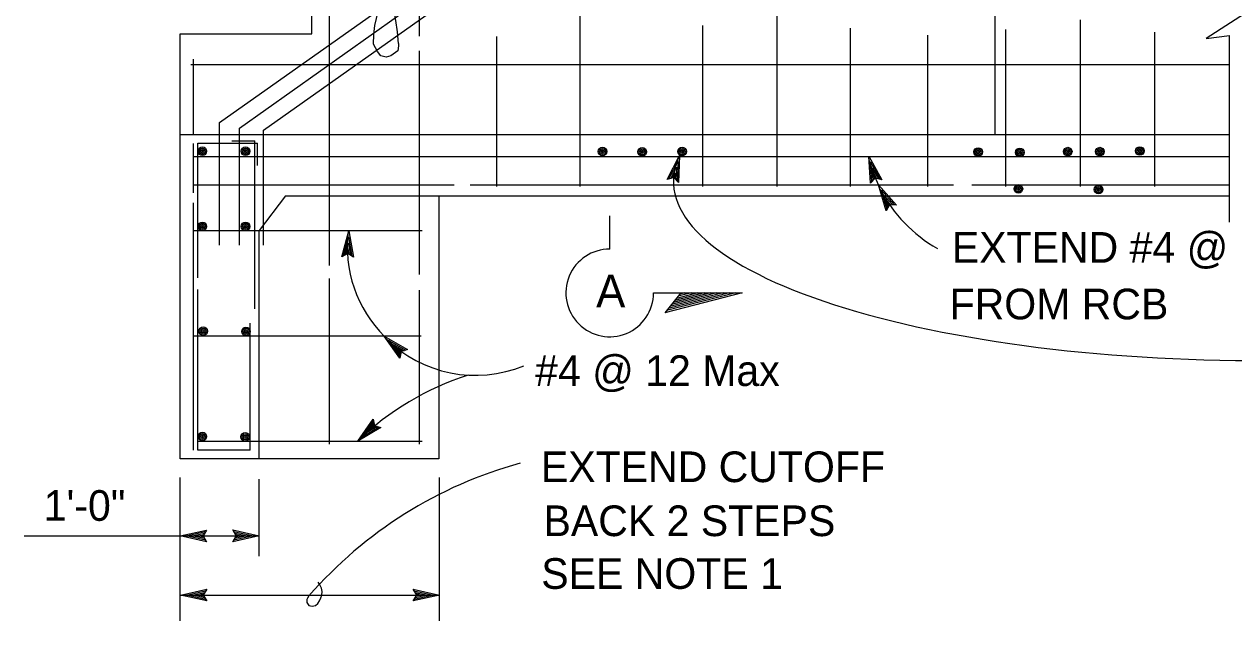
# Model space of a CAD drawing. Extents: x -894 to 866, y -476 to 714.
# Drawn here: x -369.1 to -93, y -181.8 to -45.7 of the extents above; entities that cross this region are included whole.
import ezdxf

# ---------------------------------------------------------------- set-up
doc = ezdxf.new("R2010")
doc.units = 0
for name, color, linetype in [('22 Misc Cnst Det', 7, 'Continuous'), ('56 Stage 3 Anno', 7, 'Continuous'), ('57 Undefined', 7, 'Continuous'), ('60 Nongeo Data', 7, 'Continuous')]:
    doc.layers.add(name, color=color, linetype=linetype)

msp = doc.modelspace()

# ---------------------------------------------------------------- linework, layer by layer
at = {"layer": '22 Misc Cnst Det'}
for p, q in [((-235.41, -97.04), (-235.41, -89.44)), ((-225.41, -107.04), (-205.15, -107.04)), ((-225.41, -107.13), (-225.41, -107.13)), ((-205.15, -107.04), (-222.83, -111.55)), ((-219.18, -107.04), (-222.83, -111.55)), ((-206.6, -107.04), (-222.46, -111.09)), ((-208.06, -107.04), (-222.08, -110.62)), ((-209.51, -107.04), (-221.7, -110.15)), ((-210.96, -107.04), (-221.32, -109.69)), ((-212.42, -107.04), (-220.94, -109.22)), ((-213.87, -107.04), (-220.56, -108.75)), ((-215.33, -107.04), (-220.18, -108.28)), ((-216.78, -107.04), (-219.81, -107.82)), ((-218.24, -107.04), (-219.43, -107.35))]:
    msp.add_line(p, q, dxfattribs=at)
msp.add_arc((-235.41, -107.04), 10, 89.9995, 360, dxfattribs=at)
at = {"layer": '56 Stage 3 Anno'}
for p, q in [((-222.31, -81.16), (-219.48, -75.69)), ((-221.91, -81.04), (-219.83, -77.03)), ((-219.83, -77.04), (-220.01, -81.52)), ((-219.48, -75.69), (-219.72, -81.84)), ((-219.48, -75.69), (-219.48, -75.69)), ((-175.86, -81.98), (-176.31, -75.85)), ((-176.31, -75.85), (-176.31, -75.85)), ((-176.31, -75.85), (-173.3, -81.21)), ((-175.58, -81.67), (-175.91, -77.17)), ((-175.9, -77.18), (-173.72, -81.09)), ((-221.5, -80.9), (-220.19, -78.37)), ((-221.12, -80.82), (-220.54, -79.7)), ((-220.54, -79.7), (-220.59, -80.94)), ((-220.19, -78.37), (-220.3, -81.26)), ((-175.31, -81.35), (-175.51, -78.5)), ((-175.51, -78.5), (-174.1, -81.02)), ((-175.02, -81.08), (-175.12, -79.82)), ((-175.12, -79.82), (-174.51, -80.9)), ((-220.81, -80.72), (-222.31, -81.16)), ((-222.31, -81.16), (-222.31, -81.16)), ((-219.72, -81.84), (-220.81, -80.72)), ((-219.72, -81.84), (-219.72, -81.84)), ((-174.81, -80.83), (-175.86, -81.98)), ((-175.86, -81.98), (-175.86, -81.98)), ((-173.3, -81.21), (-174.81, -80.83)), ((-172.33, -88.29), (-174.09, -82.4)), ((-174.09, -82.4), (-174.09, -82.4)), ((-174.09, -82.4), (-170, -86.99)), ((-173.3, -81.21), (-173.3, -81.21)), ((-172.13, -87.93), (-173.42, -83.61)), ((-173.41, -83.62), (-170.43, -86.96)), ((-171.93, -87.55), (-172.75, -84.82)), ((-172.75, -84.82), (-170.82, -86.98)), ((-171.55, -86.94), (-172.33, -88.29)), ((-172.33, -88.29), (-172.33, -88.29)), ((-171.71, -87.23), (-172.07, -86.02)), ((-172.07, -86.02), (-171.25, -86.95)), ((-170, -86.99), (-171.55, -86.94)), ((-170, -86.99), (-170, -86.99)), ((-296.56, -98.78), (-294.98, -92.84)), ((-294.98, -92.84), (-294.98, -92.84)), ((-294.98, -92.84), (-293.89, -98.89)), ((-296.19, -98.58), (-295.04, -94.22)), ((-295.82, -98.36), (-295.09, -95.6)), ((-295.09, -95.6), (-294.58, -98.45)), ((-295.03, -94.23), (-294.24, -98.64)), ((-295.19, -98.04), (-296.56, -98.78)), ((-296.56, -98.78), (-296.56, -98.78)), ((-295.47, -98.2), (-295.15, -96.98)), ((-293.89, -98.89), (-295.19, -98.04)), ((-295.15, -96.98), (-294.93, -98.2)), ((-293.89, -98.89), (-293.89, -98.89)), ((-283.33, -121.95), (-286.89, -116.94)), ((-286.89, -116.94), (-286.89, -116.94)), ((-286.89, -116.94), (-281.54, -119.97)), ((-283.25, -121.54), (-285.86, -117.86)), ((-285.85, -117.87), (-281.96, -120.08)), ((-283.18, -121.12), (-284.84, -118.79)), ((-284.84, -118.79), (-282.32, -120.22)), ((-283.08, -120.74), (-283.81, -119.72)), ((-283.81, -119.72), (-282.74, -120.33)), ((-283.03, -120.42), (-283.33, -121.95)), ((-281.54, -119.97), (-283.03, -120.42)), ((-281.54, -119.97), (-281.54, -119.97)), ((-283.33, -121.95), (-283.33, -121.95)), ((-292.92, -140.88), (-289.44, -135.82)), ((-287.62, -137.77), (-292.92, -140.88)), ((-291.91, -139.93), (-289.37, -136.24)), ((-288.02, -137.66), (-291.91, -139.94)), ((-290.9, -139), (-289.26, -136.61)), ((-288.44, -137.55), (-290.9, -139)), ((-289.89, -138.06), (-289.19, -137.04)), ((-288.8, -137.42), (-289.89, -138.06)), ((-289.44, -135.82), (-289.44, -135.82)), ((-289.44, -135.82), (-289.12, -137.33)), ((-289.12, -137.33), (-287.62, -137.77)), ((-287.62, -137.77), (-287.62, -137.77)), ((-292.92, -140.88), (-292.92, -140.88)), ((-333.44, -181.85), (-333.44, -149.19)), ((-315.44, -167.14), (-315.44, -149.55)), ((-274.24, -181.85), (-274.24, -149.19)), ((-369.05, -162.47), (-333.44, -162.47)), ((-333.44, -162.47), (-327.44, -161.14)), ((-333.44, -162.47), (-315.44, -162.47)), ((-327.44, -163.81), (-333.44, -162.47)), ((-333.44, -162.47), (-333.44, -162.47)), ((-327.66, -163.46), (-332.06, -162.47)), ((-332.05, -162.47), (-327.68, -161.5)), ((-330.68, -162.47), (-327.85, -161.85)), ((-327.89, -163.1), (-330.68, -162.47)), ((-329.3, -162.48), (-328.09, -162.21)), ((-328.07, -162.75), (-329.3, -162.48)), ((-327.44, -161.14), (-328.24, -162.47)), ((-328.24, -162.47), (-327.44, -163.81)), ((-327.44, -161.14), (-327.44, -161.14)), ((-320.64, -162.47), (-321.44, -161.13)), ((-321.44, -161.13), (-321.44, -161.13)), ((-321.44, -161.13), (-315.44, -162.47)), ((-315.44, -162.47), (-321.44, -163.8)), ((-321.44, -163.8), (-320.64, -162.47)), ((-321.22, -161.49), (-316.82, -162.47)), ((-316.83, -162.48), (-321.2, -163.44)), ((-318.2, -162.47), (-321.02, -163.1)), ((-320.99, -161.85), (-318.2, -162.47)), ((-320.81, -162.19), (-319.58, -162.47)), ((-319.58, -162.47), (-320.79, -162.74)), ((-315.44, -162.47), (-315.44, -162.47)), ((-327.44, -163.81), (-327.44, -163.81)), ((-321.44, -163.8), (-321.44, -163.8)), ((-333.4, -175.99), (-327.4, -174.66)), ((-333.4, -175.99), (-274.24, -175.99)), ((-327.4, -177.33), (-333.4, -175.99)), ((-333.4, -175.99), (-333.4, -175.99)), ((-327.62, -176.98), (-332.02, -176)), ((-332.01, -175.99), (-327.64, -175.02)), ((-330.64, -176), (-327.81, -175.37)), ((-327.85, -176.62), (-330.64, -176)), ((-329.26, -176), (-328.05, -175.73)), ((-328.03, -176.27), (-329.26, -176)), ((-327.4, -174.66), (-328.2, -175.99)), ((-328.2, -175.99), (-327.4, -177.33)), ((-327.4, -174.66), (-327.4, -174.66)), ((-279.44, -175.99), (-280.24, -174.65)), ((-280.24, -174.65), (-280.24, -174.65)), ((-280.24, -174.65), (-274.24, -175.99)), ((-274.24, -175.99), (-280.24, -177.32)), ((-280.24, -177.32), (-279.44, -175.99)), ((-280.02, -175.01), (-275.62, -175.99)), ((-275.63, -176), (-280.01, -176.97)), ((-277, -175.99), (-279.83, -176.62)), ((-279.79, -175.37), (-277, -175.99)), ((-279.61, -175.72), (-278.38, -175.99)), ((-278.38, -175.99), (-279.59, -176.26)), ((-274.24, -175.99), (-274.24, -175.99)), ((-327.4, -177.33), (-327.4, -177.33)), ((-280.24, -177.32), (-280.24, -177.32))]:
    msp.add_line(p, q, dxfattribs=at)
for points in [[(-283.59, -50.17), (-283.63, -50.7), (-283.79, -51.83), (-285.36, -52.92), (-286.45, -53.24), (-287.62, -52.92), (-288.42, -51.95), (-289.31, -50.3), (-289.23, -48.12), (-289.03, -46.03), (-288.66, -44.46), (-288.1, -42), (-287.09, -39.62), (-285.52, -37.97), (-284.68, -37.4)], [(-304.06, -176.16), (-304.38, -176.68), (-304.52, -177), (-304.52, -177.66), (-304.05, -178.35), (-303.36, -178.49), (-302.53, -178.35), (-302.06, -177.87), (-301.66, -177.29), (-301.37, -176.64), (-301.15, -175.99), (-301.08, -175.16), (-301.22, -174.4), (-301.48, -173.78), (-301.62, -173.49), (-301.98, -173.02)]]:
    msp.add_lwpolyline(points, dxfattribs=at)
for centre, radius, start, end in [((-342.76, -54.19), 59.3, 3.886, 83.6763), ((-143.69, -67.57), 33.8, 195.9499, 206.1153), ((-143.8, -67.62), 33.8, 207.7975, 240.1263), ((-266.36, -96.53), 28.95, 172.7471, 224.9717), ((-266.09, -96.9), 28.95, 224.9717, 292.4659), ((-248.09, -187.13), 64.42, 107.7784, 134.1126), ((-229.89, -240.83), 98.41, 105.2866, 138.9159)]:
    msp.add_arc(centre, radius, start, end, dxfattribs=at)
msp.add_ellipse((-86.26, -81.42), major_axis=(134.61, 0.19), ratio=0.305164, start_param=2.997195, end_param=4.691626, dxfattribs=at)
at = {"layer": '60 Nongeo Data'}
for p, q in [((-324.44, -68.16), (-141.16, 61.61)), ((-314.44, -69.92), (-135.97, 56.45)), ((-147.48, -70.96), (-147.48, 52.09)), ((-197.18, -82.74), (-197.18, 27.65)), ((-303.44, -47.91), (-303.44, -27.91)), ((-299.44, -29.93), (-299.44, -100.76)), ((-278.94, -30.59), (-278.94, -48.44)), ((-319.94, -69.44), (-274.52, -37.28)), ((-242.18, -82.74), (-242.18, -41.34)), ((-214.18, -82.74), (-214.18, -46.03)), ((-180.48, -82.74), (-180.48, -46.64)), ((-127.98, -82.74), (-127.98, -44.71)), ((-333.44, -144.91), (-333.44, -47.91)), ((-333.44, -47.91), (-303.44, -47.91)), ((-261.18, -82.74), (-261.18, -48.54)), ((-162.78, -82.74), (-162.78, -48.23)), ((-144.98, -82.74), (-144.98, -46.94)), ((-110.98, -82.74), (-110.98, -47.54)), ((-93.98, -90.89), (-93.98, -48.29)), ((-278.94, -51.84), (-278.94, -102.83)), ((-331.04, -54.91), (-93.98, -54.91)), ((-330.44, -70.88), (-330.44, -53.72)), ((-324.44, -96.18), (-324.44, -68.16)), ((-333.44, -70.91), (-93.98, -70.91)), ((-319.94, -96.18), (-319.94, -69.44)), ((-314.44, -96.18), (-314.44, -69.92)), ((-330.44, -84.19), (-330.44, -72.94)), ((-329.44, -72.91), (-315.79, -72.91)), ((-329.44, -103.58), (-329.44, -72.91)), ((-321.63, -72.38), (-316.44, -72.38)), ((-317.44, -72.38), (-317.42, -72.38)), ((-316.44, -110.7), (-316.44, -72.38)), ((-315.79, -77.94), (-315.79, -72.91)), ((-330.44, -75.91), (-93.98, -75.91)), ((-330.44, -82.41), (-270.94, -82.41)), ((-267.29, -82.41), (-156.99, -82.41)), ((-152.78, -82.41), (-93.98, -82.41)), ((-309.41, -84.91), (-315.41, -92.78)), ((-309.41, -84.91), (-93.98, -84.91)), ((-274.44, -84.91), (-274.44, -144.91)), ((-330.44, -142.91), (-330.44, -86.47)), ((-278.21, -92.91), (-330.41, -92.91)), ((-315.44, -144.91), (-315.44, -92.71)), ((-299.44, -103.77), (-299.44, -141.53)), ((-329.44, -142.91), (-329.44, -106.25)), ((-278.94, -106.4), (-278.94, -141.53)), ((-317.44, -142.91), (-317.44, -113.91)), ((-278.45, -116.91), (-330.41, -116.91)), ((-330.41, -142.91), (-330.44, -142.91)), ((-317.44, -142.91), (-329.44, -142.91)), ((-278.21, -140.91), (-329.26, -140.91)), ((-274.44, -144.91), (-333.44, -144.91))]:
    msp.add_line(p, q, dxfattribs=at)
msp.add_lwpolyline([(-93.98, -42.68), (-88.21, -41.88), (-99.31, -49.03), (-93.98, -48.29)], dxfattribs=at)
for centre, radius in [((-328.39, -74.73), 0.983), ((-328.39, -74.73), 0.688), ((-328.39, -74.73), 0.393), ((-318.52, -74.73), 0.983), ((-318.52, -74.73), 0.688), ((-318.52, -74.73), 0.393), ((-237.04, -74.79), 0.983), ((-237.04, -74.79), 0.688), ((-237.04, -74.79), 0.393), ((-227.98, -74.87), 0.983), ((-227.98, -74.87), 0.688), ((-227.98, -74.87), 0.393), ((-218.91, -74.8), 0.983), ((-218.91, -74.8), 0.688), ((-218.91, -74.8), 0.393), ((-151.35, -74.89), 0.983), ((-151.35, -74.89), 0.688), ((-151.35, -74.89), 0.393), ((-141.84, -74.97), 0.983), ((-141.84, -74.97), 0.688), ((-130.89, -74.81), 0.983), ((-130.89, -74.81), 0.688), ((-130.89, -74.81), 0.393), ((-123.53, -74.81), 0.983), ((-123.53, -74.81), 0.688), ((-123.53, -74.81), 0.393), ((-114.41, -74.66), 0.983), ((-114.41, -74.66), 0.688), ((-114.41, -74.66), 0.393), ((-328.39, -74.73), 0.0983), ((-318.52, -74.73), 0.0983), ((-237.04, -74.79), 0.0983), ((-227.98, -74.87), 0.0983), ((-218.91, -74.8), 0.0983), ((-151.35, -74.89), 0.0983), ((-141.84, -74.97), 0.393), ((-141.84, -74.97), 0.0983), ((-130.89, -74.81), 0.0983), ((-123.53, -74.81), 0.0983), ((-114.41, -74.66), 0.0983), ((-142.15, -83.32), 0.983), ((-142.15, -83.32), 0.688), ((-123.83, -83.47), 0.983), ((-123.83, -83.47), 0.688), ((-142.15, -83.32), 0.393), ((-142.15, -83.32), 0.0983), ((-123.83, -83.47), 0.393), ((-123.83, -83.47), 0.0983), ((-328.39, -91.86), 0.983), ((-318.52, -91.86), 0.983), ((-328.39, -91.86), 0.688), ((-328.39, -91.86), 0.393), ((-328.39, -91.86), 0.0983), ((-318.52, -91.86), 0.688), ((-318.52, -91.86), 0.393), ((-318.52, -91.86), 0.0983), ((-328.2, -115.77), 0.983), ((-328.2, -115.77), 0.688), ((-328.2, -115.77), 0.393), ((-328.2, -115.77), 0.0983), ((-318.43, -115.83), 0.983), ((-318.43, -115.83), 0.688), ((-318.43, -115.83), 0.393), ((-318.43, -115.83), 0.0983), ((-328.39, -139.81), 0.983), ((-328.39, -139.81), 0.688), ((-328.39, -139.81), 0.393), ((-328.39, -139.81), 0.0983), ((-318.62, -139.87), 0.983), ((-318.62, -139.87), 0.688), ((-318.62, -139.87), 0.393), ((-318.62, -139.87), 0.0983)]:
    msp.add_circle(centre, radius, dxfattribs=at)

# ---------------------------------------------------------------- texts
at = {"layer": '22 Misc Cnst Det'}
msp.add_text('A', height=7.5, dxfattribs=at).set_placement((-238.53, -110.36))
at = {"layer": '57 Undefined'}
for s, p in [('EXTEND #4 @ 12', (-157.33, -100.16)), ('FROM RCB', (-157.84, -113.07)), ('#4 @ 12 Max', (-252.43, -128.28)), ('EXTEND CUTOFF', (-251.12, -150.21)), ('1\'-0"', (-364.6, -159.04)), ('BACK 2 STEPS', (-250.52, -162.53)), ('SEE NOTE 1', (-251.04, -174.56))]:
    msp.add_text(s, height=7, dxfattribs=at).set_placement(p)

doc.saveas('drawing.dxf')
